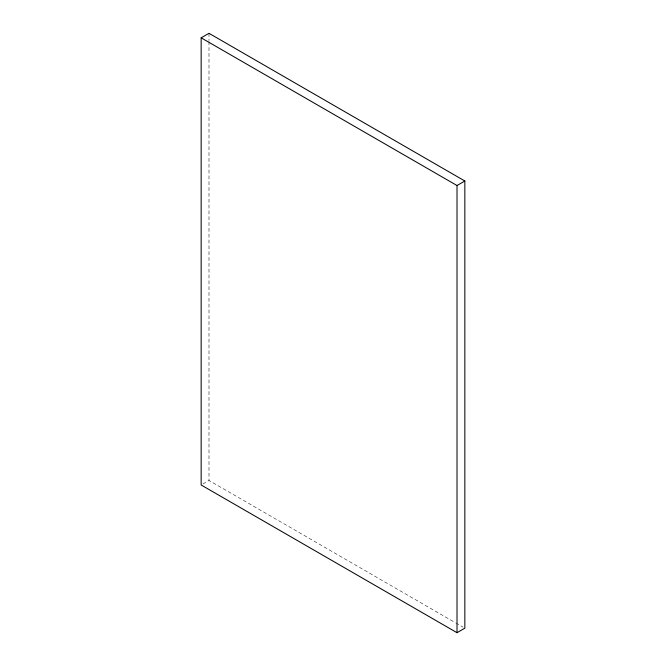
<?xml version="1.0" encoding="UTF-8"?>
<svg xmlns="http://www.w3.org/2000/svg" width="666" height="666" viewBox="0 0 666 666"><rect width="100%" height="100%" fill="white"/><g stroke="black" fill="none" stroke-linecap="round" stroke-linejoin="round"><path stroke-width="0.5" stroke-dasharray="3.33 2.5" d="M202.897 483.982L208.991 480.469L454.928 622.46M455.835 622.976L463.037 627.139M208.991 33.3L208.991 40.576M208.991 41.617L208.991 480.469"/><path stroke-width="1" d="M201.157 37.82L208.991 33.3L464.843 181.01L464.843 628.18L457.009 632.7L201.157 484.99L201.157 37.82L457.009 185.531L464.843 181.01M457.009 185.531L457.009 632.7"/></g></svg>
